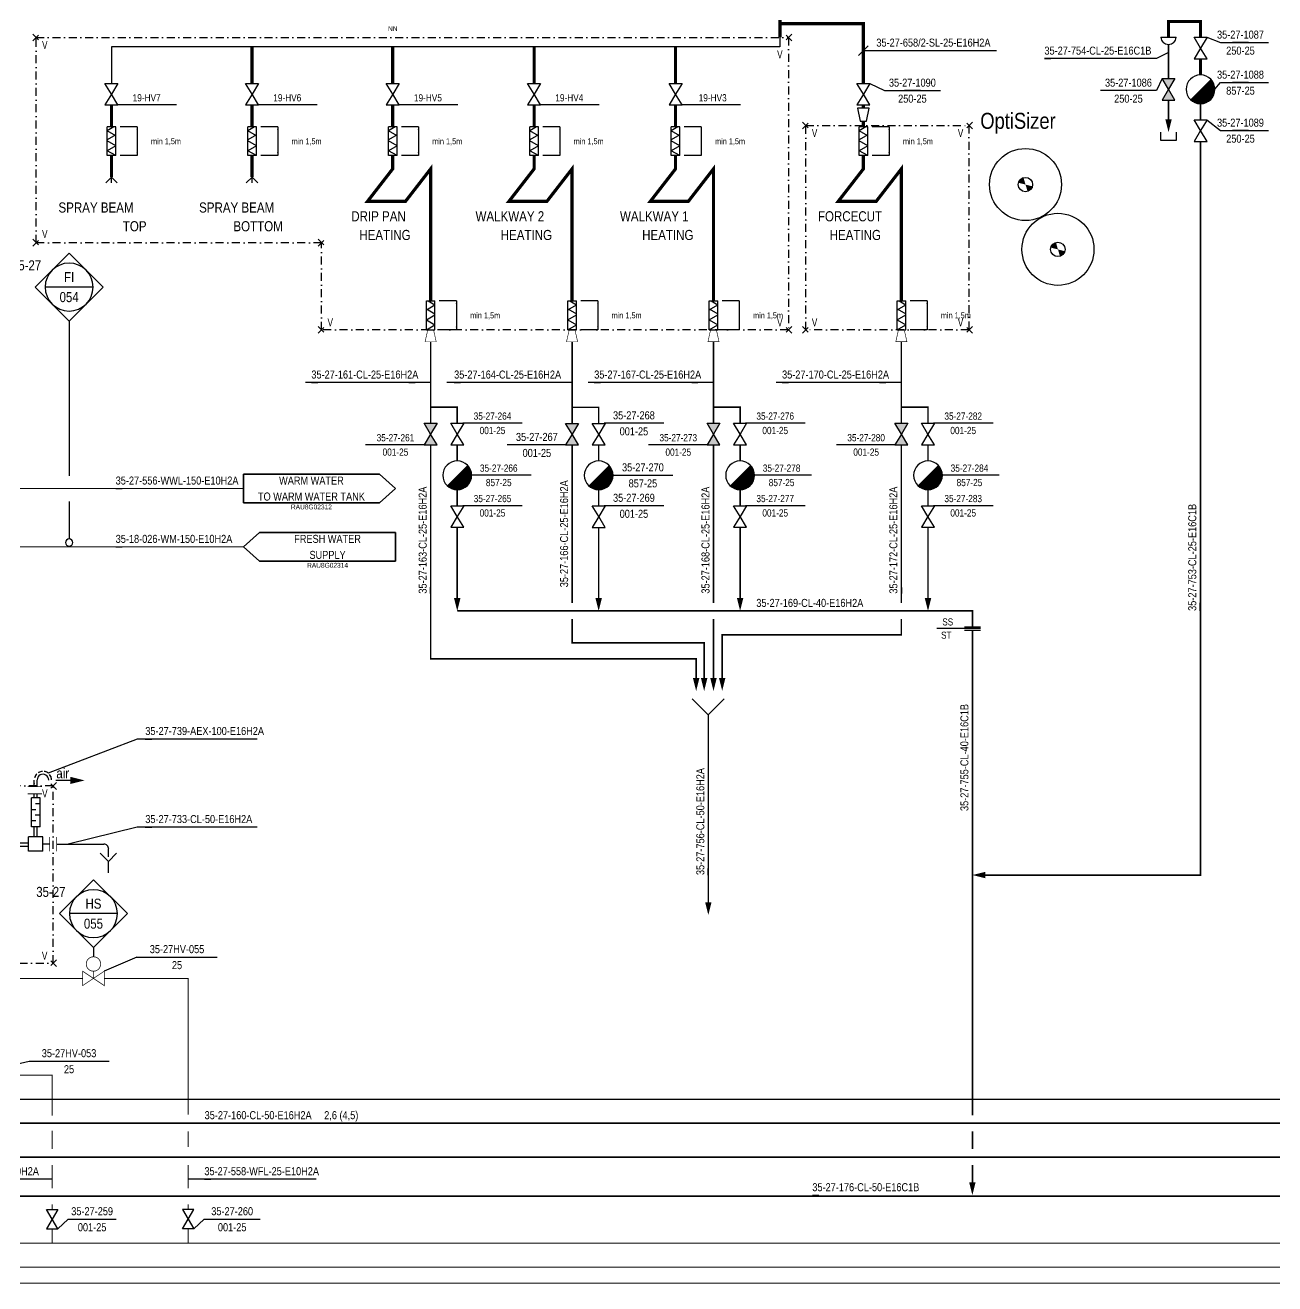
# Model space of a CAD drawing. Header units: millimetres. Extents: x -415 to 12957, y -5 to 599.
# Drawn here: x 4699.1 to 5089.5, y -0.2 to 392.9 of the extents above; entities that cross this region are included whole.
import ezdxf
from ezdxf.enums import TextEntityAlignment as Align

# ---------------------------------------------------------------- set-up
doc = ezdxf.new("R2010")
doc.units = ezdxf.units.MM
doc.header["$LTSCALE"] = 10
doc.header["$MEASUREMENT"] = 0
doc.linetypes.add('DASHDOT2', pattern=[0.5, 0.25, -0.125, 0, -0.125])
doc.linetypes.add('DASHED', pattern=[0.75, 0.5, -0.25])
doc.layers.get('0').update_dxf_attribs({"linetype": 'CONTINUOUS'})
for name, color, linetype in [('ILMAPUTKET', 7, 'CONTINUOUS'), ('METALLILETKUT', 7, 'CONTINUOUS'), ('P-A-SHEET', 3, 'CONTINUOUS'), ('P-COND', 4, 'CONTINUOUS'), ('P-CVPOS', 7, 'CONTINUOUS'), ('P-DELIVERY_LIMIT', 1, 'DASHDOT2'), ('P-FITTINGS', 7, 'CONTINUOUS'), ('P-INSTRPOS_TEXTS', 7, 'CONTINUOUS'), ('P-INSTRU', 7, 'CONTINUOUS'), ('P-LINEPOS', 7, 'CONTINUOUS'), ('P-OTHER', 7, 'CONTINUOUS'), ('P-STEAM1', 6, 'CONTINUOUS'), ('P-SYMB', 7, 'CONTINUOUS'), ('P-VALVEPOS', 7, 'CONTINUOUS'), ('P-VENTS', 7, 'CONTINUOUS'), ('P-WATER', 3, 'CONTINUOUS'), ('PUTKIKARTIOT', 7, 'CONTINUOUS'), ('SAATOVENTTIILIT', 7, 'CONTINUOUS'), ('VEDENEROTTIMET', 7, 'CONTINUOUS'), ('yyyyy', 7, 'CONTINUOUS')]:
    doc.layers.add(name, color=color, linetype=linetype)
doc.styles.add('ARIAL', font='ARIALN.TTF')
doc.styles.add('ARIALN', font='ARIALN.TTF')
doc.styles.add('LEGIBLE', font='ARIALN.TTF')
doc.styles.add('MODESTD', font='ARIALN.TTF')
doc.styles.add('SFS', font='ARIALN.TTF')
doc.styles.get("Standard").update_dxf_attribs({"font": 'ARIALN.TTF'})

# ---------------------------------------------------------------- blocks, each defined once
blk = doc.blocks.new('ARROW')
blk.add_solid([(-2.5, -1.25), (-2.5, 1.25), (2.5, 0)])
at = {"linetype": 'Continuous', "flags": 1}
blk.add_attdef('SYM_WIDTH', (0, 0), '', height=3, dxfattribs=at)
blk = doc.blocks.new('LPoist')
at = {"const_width": 3.75}
blk.add_lwpolyline([(1.33, 2.42, -1), (-1.33, 5.08, -5.843182)], format="xyb", dxfattribs=at)
blk.add_circle((0, 3.75), 3.75)
blk = doc.blocks.new('PI314')
for p, q in [((0, 2.5), (0, -2.5)), ((1, 2.5), (1, -2.5))]:
    blk.add_line(p, q)
blk = doc.blocks.new('i001_11')
at = {"layer": 'yyyyy', "const_width": 0.25}
blk.add_lwpolyline([(0, 7.5, 1), (0, 2.5, 1)], format="xyb", close=True, dxfattribs=at)
for points in [[(-3.75, -2.5), (-3.75, 2.5), (3.75, -2.5), (3.75, 2.5), (-3.75, -2.5)], [(0, 2.5), (0, 0)]]:
    blk.add_lwpolyline(points, dxfattribs=at)
at = {"layer": 'yyyyy', "linetype": 'Continuous', "style": 'SFS', "flags": 9}
for tag, p in [('SYM_WIDTH', (0, 0)), ('FC', (0, 3.5))]:
    blk.add_attdef(tag, p, '', height=0.2, dxfattribs=at)
blk = doc.blocks.new('T200FFL')
at = {"const_width": 0.25}
for points in [[(-1.25, 2.5), (-1.25, -2.5)], [(1.25, -2.5), (1.25, 2.5)]]:
    blk.add_lwpolyline(points, dxfattribs=at)
at = {"linetype": 'Continuous', "style": 'SFS', "flags": 9}
for tag, p in [('SYM_WIDTH', (0, 0)), ('FC', (0, 3.5))]:
    blk.add_attdef(tag, p, '', height=0.2, dxfattribs=at)
blk = doc.blocks.new('PPI_0103B')
at = {"color": 0, "linetype": 'ByBlock'}
blk.add_circle((0, 0), 1.25, dxfattribs=at)
blk = doc.blocks.new('PPI_1100A')
at = {"color": 0, "linetype": 'ByBlock'}
blk.add_line((0, 0), (2, 0), dxfattribs=at)
blk = doc.blocks.new('PPI_0900A')
at = {"color": 0, "linetype": 'ByBlock'}
blk.add_line((-2.5, 0), (2.5, 0), dxfattribs=at)
blk = doc.blocks.new('PPI_1207A')
at = {"color": 0, "linetype": 'ByBlock'}
for p, q in [((-8.5, 0), (0, 8.5)), ((0, 8.5), (8.5, 0)), ((0, -8.5), (-8.5, 0)), ((-6, 0), (6, 0)), ((8.5, 0), (0, -8.5))]:
    blk.add_line(p, q, dxfattribs=at)
blk.add_circle((0, 0), 6, dxfattribs=at)
blk = doc.blocks.new('PPI_1000A')
at = {"color": 0, "linetype": 'ByBlock'}
blk.add_line((-1, 0), (1, 0), dxfattribs=at)
blk = doc.blocks.new('A$805AC')
at = {"layer": 'P-OTHER'}
blk.add_lwpolyline([(0, 0), (18.63, 0)], dxfattribs=at)
blk = doc.blocks.new('T100CON')
at = {"const_width": 0.25}
blk.add_lwpolyline([(-2.5, 2.4), (2.5, 1.28), (2.5, -1.12), (-2.5, -2.24)], close=True, dxfattribs=at)
at = {"style": 'LEGIBLE', "flags": 9}
for tag, p in [('FC', (0, 3.5)), ('SYM_WIDTH', (0, 0))]:
    blk.add_attdef(tag, p, '', height=1.8, dxfattribs=at)
blk = doc.blocks.new('*U61')
at = {"color": 0}
for points in [[(5, 4.5), (0, 0)], [(47.5, 4.5), (5, 4.5)], [(47.5, -4.5), (47.5, 4.5)], [(0, 0), (5, -4.5)], [(5, -4.5), (47.5, -4.5)]]:
    blk.add_lwpolyline(points, close=True, dxfattribs=at)
at = {"color": 7, "style": 'ARIALN'}
for tag, p in [('TEKSTI1', (26.25, 2.5)), ('TEKSTI2', (26.25, -2.5))]:
    blk.add_attdef(tag, text='', height=2.5, dxfattribs=at).set_placement(p, align=Align.MIDDLE_CENTER)
at = {"color": 1, "style": 'ARIALN'}
blk.add_attdef('KAAVIO', text='', height=1.5, dxfattribs=at).set_placement((26.25, -5), align=Align.TOP_CENTER)
blk = doc.blocks.new('P7A1100')
at = {"color": 0, "linetype": 'ByBlock'}
for points in [[(-3, -1.8), (-3, 1.8), (0, 0)], [(3, -1.8), (3, 1.8), (0, 0)]]:
    blk.add_lwpolyline(points, close=True, dxfattribs=at)
blk = doc.blocks.new('PRO66DD')
h = blk.add_hatch(color=0)
h.paths.add_polyline_path([(-3, 1.8), (-3, -1.8), (0, 0)])
h.paths.add_polyline_path([(3, -1.8), (3, 1.8), (0, 0)])
at = {"layer": 'P-VENTS', "color": 0, "linetype": 'Continuous'}
for points in [[(-3, -1.8), (-3, 1.8), (0, 0)], [(3, -1.8), (3, 1.8), (0, 0)]]:
    blk.add_lwpolyline(points, close=True, dxfattribs=at)
blk = doc.blocks.new('P7A1305')
at = {"color": 0, "linetype": 'ByBlock'}
blk.add_solid([(-4, -1), (-4, 1), (0, 0)], dxfattribs=at)
blk = doc.blocks.new('P7A1304')
at = {"color": 0, "linetype": 'ByBlock'}
blk.add_line((1.5, 1.5), (-1.5, -1.5), dxfattribs=at)
blk = doc.blocks.new('PPI_2100A')
at = {"color": 0, "linetype": 'ByBlock'}
blk.add_line((0, 0), (2, 0), dxfattribs=at)
blk = doc.blocks.new('P7A1245')
at = {"color": 0, "linetype": 'Continuous'}
for points in [[(-2, 1.8), (-2, -1.8)], [(2, 1), (-2, 1.8)], [(2, -1), (2, 1)], [(-2, -1.8), (2, -1)]]:
    blk.add_lwpolyline(points, dxfattribs=at)
blk = doc.blocks.new('P7A13C0')
at = {"color": 0, "linetype": 'ByBlock'}
for p, q in [((-5, 10), (0, 5)), ((0, 5), (5, 10)), ((0, 5), (0, 0))]:
    blk.add_line(p, q, dxfattribs=at)

msp = doc.modelspace()

# ---------------------------------------------------------------- linework, layer by layer
at = {"layer": 'ILMAPUTKET'}
for points in [[(4701.92, 155.12), (4701.92, 157.15)], [(4702.82, 155.12), (4702.82, 157.15)], [(4713.17, 157.06), (4708.67, 157.06)], [(4703.72, 151.6), (4701.02, 151.6)], [(4701.02, 142.6), (4701.02, 151.6)], [(4701.92, 151.6), (4701.92, 152.87)], [(4703.72, 149.71), (4702.27, 149.71)], [(4702.82, 151.6), (4702.82, 152.87)], [(4703.72, 142.6), (4703.72, 151.6)], [(4702.37, 147.91), (4701.02, 147.91)], [(4703.72, 146.2), (4702.16, 146.2)], [(4702.41, 144.4), (4701.02, 144.4)], [(4703.72, 142.6), (4701.02, 142.6)], [(4701.92, 140.97), (4701.92, 142.59)], [(4702.82, 139.41), (4702.82, 142.59)], [(4700.12, 134.91), (4700.12, 139.41)], [(4704.62, 139.41), (4700.12, 139.41)], [(4701.92, 139.34), (4701.92, 140.97)], [(4704.62, 134.91), (4704.62, 139.41)], [(4700.12, 137.42), (4690.01, 137.42)], [(4704.62, 134.91), (4700.12, 134.91)], [(4706.7, 137.16), (4704.62, 137.16)], [(4708.95, 137.16), (4723.65, 137.16)], [(4725.09, 131.76), (4722.55, 134.31)], [(4727.64, 134.31), (4725.09, 131.76)], [(4725.15, 133.19), (4725.15, 135.68)], [(4725.09, 128.16), (4725.09, 131.76)]]:
    msp.add_lwpolyline(points, dxfattribs=at)
at = {"layer": 'ILMAPUTKET', "linetype": 'DASHED'}
msp.add_lwpolyline([(4690.01, 136.52), (4700.12, 136.52)], dxfattribs=at)
at = {"layer": 'ILMAPUTKET'}
for centre, radius, start, end in [((4704.6, 157.19), 2.68, 156.5324, 166.0085), ((4704.62, 157.19), 2.7, 134.5227, 163.2313), ((4704.62, 157.19), 1.8, 358.2343, 180.0055), ((4704.61, 157.2), 2.69, 115.0234, 123.4744), ((4704.62, 157.19), 2.7, 93.1359, 119.9175), ((4704.61, 157.18), 2.7, 72.1013, 81.6477), ((4704.62, 157.19), 2.7, 50.397, 75.0711), ((4704.62, 157.19), 2.7, 24.8938, 39.5141), ((4704.62, 157.19), 2.7, 0.5637, 27.2473), ((4704.65, 156.09), 2.73, 177.482, 179.9999), ((4723.67, 135.68), 1.49, 358.8069, 90.6737)]:
    msp.add_arc(centre, radius, start, end, dxfattribs=at)
at = {"layer": 'METALLILETKUT', "linetype": 'Continuous'}
for points in [[(4724.68, 352.19), (4724.68, 361.19)], [(4726.76, 361.19), (4724.68, 359.99)], [(4727.38, 361.19), (4724.68, 361.19)], [(4727.38, 358.43), (4724.68, 359.99)], [(4727.38, 358.68), (4724.68, 357.13)], [(4727.38, 352.19), (4727.38, 361.19)], [(4768.61, 352.19), (4768.61, 361.19)], [(4770.7, 361.19), (4768.61, 359.99)], [(4771.31, 361.19), (4768.61, 361.19)], [(4771.31, 358.43), (4768.61, 359.99)], [(4771.31, 358.68), (4768.61, 357.13)], [(4771.31, 352.19), (4771.31, 361.19)], [(4812.54, 352.19), (4812.54, 361.19)], [(4814.63, 361.19), (4812.54, 359.99)], [(4815.24, 361.19), (4812.54, 361.19)], [(4815.24, 358.43), (4812.54, 359.99)], [(4815.24, 358.68), (4812.54, 357.13)], [(4815.24, 352.19), (4815.24, 361.19)], [(4856.72, 352.19), (4856.72, 361.19)], [(4858.81, 361.19), (4856.72, 359.99)], [(4859.42, 361.19), (4856.72, 361.19)], [(4859.42, 358.43), (4856.72, 359.99)], [(4859.42, 358.68), (4856.72, 357.13)], [(4859.42, 352.19), (4859.42, 361.19)], [(4903.6, 361.19), (4900.9, 361.19)], [(4902.99, 361.19), (4900.9, 359.99)], [(4900.9, 352.19), (4900.9, 361.19)], [(4903.6, 358.43), (4900.9, 359.99)], [(4903.6, 358.68), (4900.9, 357.13)], [(4903.6, 352.19), (4903.6, 361.19)], [(4959.59, 352.19), (4959.59, 361.19)], [(4961.68, 361.19), (4959.59, 359.99)], [(4962.29, 361.19), (4959.59, 361.19)], [(4962.29, 358.43), (4959.59, 359.99)], [(4962.29, 358.68), (4959.59, 357.13)], [(4962.29, 352.19), (4962.29, 361.19)], [(4727.38, 355.31), (4724.68, 356.87)], [(4727.38, 355.31), (4724.68, 353.75)], [(4771.31, 355.31), (4768.61, 356.87)], [(4771.31, 355.31), (4768.61, 353.75)], [(4815.24, 355.31), (4812.54, 356.87)], [(4815.24, 355.31), (4812.54, 353.75)], [(4859.42, 355.31), (4856.72, 356.87)], [(4859.42, 355.31), (4856.72, 353.75)], [(4903.6, 355.31), (4900.9, 356.87)], [(4903.6, 355.31), (4900.9, 353.75)], [(4962.29, 355.31), (4959.59, 356.87)], [(4962.29, 355.31), (4959.59, 353.75)], [(4727.38, 352.19), (4724.68, 353.75)], [(4727.38, 352.19), (4724.68, 352.19)], [(4771.31, 352.19), (4768.61, 353.75)], [(4771.31, 352.19), (4768.61, 352.19)], [(4815.24, 352.19), (4812.54, 353.75)], [(4815.24, 352.19), (4812.54, 352.19)], [(4859.42, 352.19), (4856.72, 353.75)], [(4859.42, 352.19), (4856.72, 352.19)], [(4903.6, 352.19), (4900.9, 353.75)], [(4903.6, 352.19), (4900.9, 352.19)], [(4962.29, 352.19), (4959.59, 353.75)], [(4962.29, 352.19), (4959.59, 352.19)], [(4824.4, 297.81), (4824.4, 306.81)], [(4824.4, 306.81), (4827.1, 306.81)], [(4824.4, 306.81), (4827.1, 306.81)], [(4825.01, 306.81), (4827.1, 305.6)], [(4827.1, 297.81), (4827.1, 306.81)], [(4868.58, 297.81), (4868.58, 306.81)], [(4868.58, 306.81), (4871.28, 306.81)], [(4868.58, 306.81), (4871.28, 306.81)], [(4869.19, 306.81), (4871.28, 305.6)], [(4871.28, 297.81), (4871.28, 306.81)], [(4912.76, 306.81), (4915.46, 306.81)], [(4912.76, 306.81), (4915.46, 306.81)], [(4912.76, 297.81), (4912.76, 306.81)], [(4913.37, 306.81), (4915.46, 305.6)], [(4915.46, 297.81), (4915.46, 306.81)], [(4971.45, 297.81), (4971.45, 306.81)], [(4971.45, 306.81), (4974.15, 306.81)], [(4971.45, 306.81), (4974.15, 306.81)], [(4972.07, 306.81), (4974.15, 305.6)], [(4974.15, 297.81), (4974.15, 306.81)], [(4824.4, 304.05), (4827.1, 305.6)], [(4824.4, 304.3), (4827.1, 302.74)], [(4868.58, 304.05), (4871.28, 305.6)], [(4868.58, 304.3), (4871.28, 302.74)], [(4912.76, 304.05), (4915.46, 305.6)], [(4912.76, 304.3), (4915.46, 302.74)], [(4971.45, 304.05), (4974.15, 305.6)], [(4971.45, 304.3), (4974.15, 302.74)], [(4824.4, 300.93), (4827.1, 302.49)], [(4824.4, 300.93), (4827.1, 299.37)], [(4824.4, 297.81), (4827.1, 299.37)], [(4868.58, 300.93), (4871.28, 302.49)], [(4868.58, 300.93), (4871.28, 299.37)], [(4868.58, 297.81), (4871.28, 299.37)], [(4912.76, 300.93), (4915.46, 302.49)], [(4912.76, 300.93), (4915.46, 299.37)], [(4912.76, 297.81), (4915.46, 299.37)], [(4971.45, 300.93), (4974.15, 302.49)], [(4971.45, 300.93), (4974.15, 299.37)], [(4971.45, 297.81), (4974.15, 299.37)], [(4824.4, 297.81), (4827.1, 297.81)], [(4868.58, 297.81), (4871.28, 297.81)], [(4912.76, 297.81), (4915.46, 297.81)], [(4971.45, 297.81), (4974.15, 297.81)]]:
    msp.add_lwpolyline(points, dxfattribs=at)
at = {"layer": 'P-A-SHEET', "color": 7, "const_width": 0.35}
for points in [[(-410, 0), (12952.06, 0), (12952.06, 594), (-410, 594)], [(-405, 5), (12947.06, 5), (12947.06, 589), (-405, 589)]]:
    msp.add_lwpolyline(points, close=True, dxfattribs=at)
at = {"layer": 'P-COND', "linetype": 'Continuous', "const_width": 0.5}
for points in [[(5056.26, 386.92), (5056.26, 376.29)], [(5056.26, 369.54), (5056.26, 363.42)], [(5066.26, 368.42), (5066.26, 363.42)], [(5066.26, 356.67), (5066.26, 127.5), (4998.49, 127.5)], [(6127.26, 294.62), (6127.26, 307.5), (5149.96, 307.5), (5149.96, 39.42), (2539.99, 39.42), (2539.99, 175)], [(4825.75, 294.06), (4825.75, 268.6)], [(4869.93, 294.05), (4869.93, 268.59)], [(4914.11, 294.06), (4914.11, 268.6)], [(4972.8, 294.06), (4972.8, 268.6)], [(4825.75, 261.85), (4825.75, 195), (4908.69, 195), (4908.69, 188.5)], [(4834.06, 261.85), (4834.06, 256.85)], [(4869.93, 261.84), (4869.93, 212.5)], [(4878.24, 261.84), (4878.24, 256.84)], [(4914.11, 261.85), (4914.11, 212.5)], [(4922.42, 261.85), (4922.42, 256.85)], [(4972.8, 261.85), (4972.8, 212.5)], [(4981.12, 261.85), (4981.12, 256.85)], [(4834.06, 247.85), (4834.06, 242.85)], [(4878.24, 247.84), (4878.24, 242.84)], [(4922.42, 247.85), (4922.42, 242.85)], [(4981.12, 247.85), (4981.12, 242.85)], [(4869.93, 207.5), (4869.93, 200), (4911.19, 200), (4911.19, 188.5)], [(4914.11, 207.5), (4914.11, 188.5)], [(4972.8, 207.5), (4972.8, 202.5), (4916.83, 202.5), (4916.83, 188.5)], [(4912.49, 172.5), (4912.49, 118.5)]]:
    msp.add_lwpolyline(points, dxfattribs=at)
at = {"layer": 'P-COND', "const_width": 0.5}
for points in [[(4649.99, 72.02), (4649.99, 50), (5134.7, 50), (5134.7, 320), (6139.99, 320), (6139.99, 213.09)], [(-130.72, 27.08), (2740, 27.14), (2755, 27.14), (5492.84, 27.23), (5492.84, 295), (6065.89, 295), (6065.89, 213.23)], [(4834.06, 236.1), (4834.06, 214)], [(4878.24, 236.09), (4878.24, 214)], [(4922.42, 236.1), (4922.42, 214.01)], [(4981.12, 236.1), (4981.12, 214.01)], [(4834.06, 210), (4994.99, 210), (4994.99, 205)], [(4994.99, 204), (4994.99, 52.5)], [(4994.99, 47.5), (4994.99, 41.92)], [(4994.99, 36.92), (4994.99, 31.5)]]:
    msp.add_lwpolyline(points, dxfattribs=at)
at = {"layer": 'P-COND', "linetype": 'Continuous'}
for points in [[(4825.75, 273.6, 0.5, 0.5, 0), (4834.06, 273.6, 0.5, 0.5, 0), (4834.06, 268.6, 0, 0, 0)], [(4869.93, 273.59, 0.5, 0.5, 0), (4878.24, 273.59, 0.5, 0.5, 0), (4878.24, 268.59, 0, 0, 0)], [(4914.11, 273.6, 0.5, 0.5, 0), (4922.42, 273.6, 0.5, 0.5, 0), (4922.42, 268.6, 0, 0, 0)], [(4972.8, 273.6, 0.5, 0.5, 0), (4981.12, 273.6, 0.5, 0.5, 0), (4981.12, 268.6, 0, 0, 0)]]:
    msp.add_lwpolyline(points, format="xyseb", dxfattribs=at)
at = {"layer": 'P-CVPOS'}
for points in [[(4734.01, 101.87), (4723.78, 97.47)], [(4734.01, 101.87), (4759.01, 101.87)], [(4691.19, 67.25), (4700.28, 69.36)], [(4700.28, 69.36), (4725.28, 69.36)]]:
    msp.add_lwpolyline(points, dxfattribs=at)
at = {"layer": 'P-DELIVERY_LIMIT'}
for points in [[(4701.42, 388.05), (4703.55, 390.17)], [(4701.43, 390.17), (4703.55, 388.05)], [(4938.55, 388.05), (4936.42, 390.17)], [(4938.55, 390.17), (4936.43, 388.05)], [(4941.9, 360.55), (4944.03, 362.67)], [(4941.91, 362.67), (4944.03, 360.55)], [(4994.99, 362.67), (4992.87, 360.55)], [(4995, 360.55), (4992.87, 362.67)], [(4701.42, 326.06), (4703.55, 323.94)], [(4701.43, 323.94), (4703.55, 326.06)], [(4790.61, 323.94), (4792.73, 326.06)], [(4790.61, 326.06), (4792.73, 323.94)], [(4790.61, 296.75), (4792.73, 298.87)], [(4790.61, 298.87), (4792.73, 296.75)], [(4938.55, 298.87), (4936.42, 296.75)], [(4938.55, 296.75), (4936.43, 298.87)], [(4941.9, 298.87), (4944.03, 296.75)], [(4941.91, 296.75), (4944.03, 298.87)], [(4994.99, 296.75), (4992.87, 298.87)], [(4995, 298.87), (4992.87, 296.75)], [(4708.86, 154.26), (4706.74, 156.38)], [(4708.86, 156.38), (4706.74, 154.25)], [(4708.86, 101.05), (4706.74, 98.92)], [(4708.86, 98.92), (4706.74, 101.04)]]:
    msp.add_lwpolyline(points, dxfattribs=at)
for points in [[(4937.49, 297.81), (4791.67, 297.81), (4791.67, 325), (4702.49, 325), (4702.49, 389.11), (4937.49, 389.11)], [(4942.97, 361.61), (4993.93, 361.61), (4993.93, 297.81), (4942.97, 297.81)], [(4521.54, 187.42), (4422.68, 187.42), (4422.68, 220.75), (4384.82, 220.75), (4384.82, 177.65), (4361.55, 177.65), (4361.55, 159.33), (4288.97, 159.33), (4288.97, 71.67), (4666.69, 71.68), (4666.69, 99.98), (4707.8, 99.98), (4707.8, 155.32), (4681.8, 155.32), (4681.8, 218.48), (4521.54, 218.69)]]:
    msp.add_lwpolyline(points, close=True, dxfattribs=at)
at = {"layer": 'P-INSTRU'}
for points in [[(4712.81, 300.53), (4712.81, 252.22)], [(1362.79, 103.98), (1514.84, 103.98), (1514.84, 57.5), (5356.15, 57.5), (5356.15, 287.5), (6120.51, 287.5)], [(4712.81, 244.22), (4712.81, 232.47)], [(4720.41, 104.84), (4720.41, 101.97)]]:
    msp.add_lwpolyline(points, dxfattribs=at)
at = {"layer": 'P-LINEPOS'}
for points in [[(4960.94, 385), (5002.49, 385)], [(5056.26, 384.39), (5052.49, 382.5), (5017.49, 382.5)], [(4825.75, 281.33), (4786.61, 281.33)], [(4869.93, 281.32), (4830.79, 281.32)], [(4914.11, 281.33), (4874.97, 281.33)], [(4972.8, 281.33), (4933.66, 281.33)], [(5066.18, 210), (5066.18, 212.5)], [(4771.6, 169.99), (4734.1, 169.99), (4706.27, 159.32)], [(4994.99, 147.5), (4994.99, 150)], [(4771.6, 142.49), (4734.1, 142.49), (4712.49, 137.16)]]:
    msp.add_lwpolyline(points, dxfattribs=at)
at = {"layer": 'P-OTHER', "color": 0, "linetype": 'ByBlock'}
for p, q in [((4726.03, 345.52), (4724.23, 343.72)), ((4726.03, 343.72), (4726.03, 345.52)), ((4727.83, 343.72), (4726.03, 345.52)), ((4769.96, 345.52), (4768.16, 343.72)), ((4769.96, 343.72), (4769.96, 345.52)), ((4771.76, 343.72), (4769.96, 345.52))]:
    msp.add_line(p, q, dxfattribs=at)
at = {"layer": 'P-OTHER'}
for points in [[(4734.07, 361.19), (4728.73, 361.19)], [(4778, 361.19), (4772.67, 361.19)], [(4821.93, 361.19), (4816.6, 361.19)], [(4866.11, 361.19), (4860.78, 361.19)], [(4910.29, 361.19), (4904.96, 361.19)], [(4968.98, 361.19), (4963.65, 361.19)], [(4734.08, 352.19), (4728.74, 352.19)], [(4778.01, 352.19), (4772.68, 352.19)], [(4821.94, 352.19), (4816.61, 352.19)], [(4866.12, 352.19), (4860.79, 352.19)], [(4910.3, 352.19), (4904.97, 352.19)], [(4968.99, 352.19), (4963.66, 352.19)], [(4833.79, 306.81), (4828.46, 306.81)], [(4877.97, 306.81), (4872.64, 306.81)], [(4922.15, 306.81), (4916.82, 306.81)], [(4980.85, 306.81), (4975.51, 306.81)], [(4833.8, 297.81), (4828.47, 297.81)], [(4877.98, 297.81), (4872.65, 297.81)], [(4922.16, 297.81), (4916.83, 297.81)], [(4980.86, 297.81), (4975.52, 297.81)], [(4818.96, 281.33), (4820.86, 281.33)], [(4907.32, 281.33), (4909.22, 281.33)], [(4966.01, 281.33), (4967.91, 281.33)], [(4914.11, 217.29), (4914.11, 215.39)], [(4972.8, 217.29), (4972.8, 215.39)], [(4997.49, 204.5), (4983.9, 204.5)], [(4707.49, 32.5), (4667.49, 32.5)], [(4789.99, 32.5), (4749.99, 32.5)]]:
    msp.add_lwpolyline(points, dxfattribs=at)
at = {"layer": 'P-OTHER', "linetype": 'Continuous'}
for points in [[(4734.07, 361.19), (4734.08, 352.19)], [(4778, 361.19), (4778.01, 352.19)], [(4821.93, 361.19), (4821.94, 352.19)], [(4866.11, 361.19), (4866.12, 352.19)], [(4910.29, 361.19), (4910.3, 352.19)], [(4968.98, 361.19), (4968.99, 352.19)], [(4833.79, 306.81), (4833.8, 297.81)], [(4877.97, 306.81), (4877.98, 297.81)], [(4922.15, 306.81), (4922.16, 297.81)], [(4980.85, 306.81), (4980.86, 297.81)]]:
    msp.add_lwpolyline(points, dxfattribs=at)
for centre, radius in [((5011.58, 343.18), 11.25), ((5011.57, 343.17), 2.25), ((5021.72, 322.93), 11.25), ((5021.69, 322.92), 2.25)]:
    msp.add_circle(centre, radius, dxfattribs=at)
for points in [[(5010.96, 345.33), (5009.39, 343.73), (5009.96, 344.73)], [(5010.96, 345.33), (5009.39, 343.73), (5011.59, 343.15)], [(5013.74, 342.6), (5012.23, 341.03), (5011.59, 343.15)], [(5013.74, 342.6), (5012.23, 341.03), (5013.18, 341.6)], [(5021.09, 325.08), (5019.52, 323.48), (5021.72, 322.9)], [(5021.09, 325.08), (5019.52, 323.48), (5020.08, 324.48)], [(5023.87, 322.35), (5022.35, 320.78), (5021.72, 322.9)], [(5023.87, 322.35), (5022.35, 320.78), (5023.3, 321.35)]]:
    msp.add_solid(points, dxfattribs=at)
at = {"layer": 'P-STEAM1', "linetype": 'Continuous', "const_width": 1}
for points in [[(5056.26, 389.17), (5056.26, 404.17), (5056.26, 415), (4984.99, 415)], [(4951.7, 403.16), (4934.87, 403.16), (4934.87, 389.11)], [(4934.87, 393.39), (4960.94, 393.39), (4960.94, 374.77)], [(4769.96, 386.23), (4769.96, 374.77)], [(4813.89, 386.23), (4813.89, 374.77)], [(4858.07, 386.23), (4858.07, 374.77)], [(4902.25, 386.23), (4902.25, 374.77)], [(4726.03, 368.02), (4726.03, 361.35)], [(4769.96, 368.02), (4769.96, 361.35)], [(4813.89, 368.02), (4813.89, 361.35)], [(4858.07, 368.02), (4858.07, 361.35)], [(4902.25, 368.02), (4902.25, 361.35)], [(4960.94, 368.02), (4960.94, 367)], [(4960.94, 363), (4960.94, 361.35)], [(4726.03, 352.19), (4726.03, 345.52)], [(4769.96, 352.19), (4769.96, 345.52)], [(4813.89, 352.19), (4813.89, 348.06), (4806.03, 337.92), (4817.89, 337.92), (4825.75, 348.06), (4825.75, 306.81)], [(4858.07, 352.19), (4858.07, 348.06), (4850.21, 337.92), (4862.07, 337.92), (4869.93, 348.06), (4869.93, 306.81)], [(4902.25, 352.19), (4902.25, 348.06), (4894.39, 337.92), (4906.25, 337.92), (4914.11, 348.06), (4914.11, 306.81)], [(4960.94, 352.19), (4960.94, 348.06), (4953.08, 337.92), (4964.94, 337.92), (4972.8, 348.06), (4972.8, 306.81)]]:
    msp.add_lwpolyline(points, dxfattribs=at)
at = {"layer": 'P-STEAM1'}
msp.add_lwpolyline([(5066.26, 389.17, 1, 1, 0), (5066.26, 394.17, 1, 1, 0), (5056.26, 394.17, 0, 0, 0)], format="xyseb", dxfattribs=at)
at = {"layer": 'P-STEAM1', "linetype": 'Continuous'}
msp.add_lwpolyline([(4934.87, 389.11), (4934.87, 386.23), (4726.03, 386.23), (4726.03, 374.77)], dxfattribs=at)
at = {"layer": 'P-STEAM1', "const_width": 1}
msp.add_lwpolyline([(5066.26, 377.42), (5066.26, 382.42)], dxfattribs=at)
at = {"layer": 'P-VALVEPOS'}
for points in [[(5068.28, 389.17), (5072.49, 387.5), (5087.49, 387.5)], [(4962.97, 374.77), (4967.49, 372.5), (4984.99, 372.5)], [(5054.23, 376.29), (5052.49, 372.5), (5034.99, 372.5)], [(5070.76, 372.92), (5072.49, 375), (5087.49, 375)], [(4746.34, 368.02), (4727.71, 368.02)], [(4790.28, 368.02), (4771.65, 368.02)], [(4834.21, 368.02), (4815.58, 368.02)], [(4878.39, 368.02), (4859.76, 368.02)], [(4922.57, 368.02), (4903.94, 368.02)], [(5068.28, 363.42), (5072.49, 360), (5087.49, 360)], [(5053.76, 359.54), (5053.76, 357.04), (5058.76, 357.04), (5058.76, 359.54)], [(4857.2, 252.35), (4838.56, 252.35)], [(4901.38, 252.34), (4882.74, 252.34)], [(4944.7, 252.35), (4926.07, 252.35)], [(5003.39, 252.35), (4984.76, 252.35)], [(4709.29, 17), (4712.49, 20), (4727.49, 20)], [(4751.79, 17), (4754.99, 20), (4772.49, 20)]]:
    msp.add_lwpolyline(points, dxfattribs=at)
at = {"layer": 'P-WATER', "const_width": 0.35}
for points in [[(4667.25, 248.22), (4767.25, 248.22)], [(4621.08, 230), (4767.25, 230)], [(4670.22, 95.22), (4717.03, 95.22)], [(4723.78, 95.22), (4749.99, 95.22), (4749.99, 52.62)], [(4691.19, 65), (4707.49, 65), (4707.49, 52.36)], [(4707.49, 47.64), (4707.49, 41.92)], [(4707.49, 36.92), (4707.49, 29.66)], [(4749.99, 36.92), (4749.99, 29.67)], [(4707.49, 24.66), (4707.49, 23)], [(4749.99, 24.67), (4749.99, 23)], [(4707.49, 17), (4707.49, 12.5)], [(4749.99, 17), (4749.99, 12.5)], [(-315, 12.5), (6789.82, 12.5)]]:
    msp.add_lwpolyline(points, dxfattribs=at)
at = {"layer": 'P-WATER'}
msp.add_lwpolyline([(4749.99, 47.47, 0.35, 0.35, 0), (4749.99, 42.51, 0, 0, 0)], format="xyseb", dxfattribs=at)
at = {"layer": 'VEDENEROTTIMET'}
msp.add_lwpolyline([(5053.88, 389.17), (5058.64, 389.17)], dxfattribs=at)
msp.add_ellipse((5056.26, 389.31), major_axis=(-1.69, 1.69), ratio=1, start_param=0.842924, end_param=3.869465, dxfattribs=at)

# ---------------------------------------------------------------- block references
at = {"layer": 'ILMAPUTKET', "yscale": 0.900000000000091, "zscale": 0.900000000000091}
for name, p, xscale, rotation in [('ARROW', (4715.42, 157.06), -0.900000000000091, 180), ('T200FFL', (4702.06, 153.99), 0.900000000000091, 270)]:
    msp.add_blockref(name, p, dxfattribs=dict(at, xscale=xscale, rotation=rotation))
at = {"layer": 'ILMAPUTKET', "xscale": 0.900000000000091, "yscale": 0.900000000000091, "zscale": 0.900000000000091}
msp.add_blockref('T200FFL', (4707.83, 137.16), dxfattribs=at)
at = {"layer": 'P-CVPOS', "color": 140, "xscale": -1, "rotation": 180}
for p in [(4746.51, 101.87), (4712.78, 69.36)]:
    msp.add_blockref('PPI_1000A', p, dxfattribs=at)
at = {"layer": 'P-FITTINGS', "rotation": 270}
msp.add_blockref('P7A1245', (4960.94, 365), dxfattribs=at)
at = {"layer": 'P-INSTRU', "color": 140, "xscale": -1.2478, "yscale": 1.2478, "zscale": 1.2478}
for p in [(4712.81, 311.14), (4720.41, 115.44)]:
    msp.add_blockref('PPI_1207A', p, dxfattribs=at)
at = {"layer": 'P-INSTRU', "color": 140, "xscale": -0.900000000000091, "yscale": 0.900000000000091, "zscale": 0.900000000000091, "rotation": 270}
msp.add_blockref('PPI_0103B', (4712.81, 231.35), dxfattribs=at)
at = {"layer": 'P-LINEPOS'}
msp.add_blockref('P7A1304', (4960.94, 385), dxfattribs=at)
at = {"layer": 'P-LINEPOS', "color": 140}
for name, p in [('PPI_2100A', (4964.99, 385)), ('PPI_1100A', (5017.49, 382.5)), ('PPI_1100A', (4788.48, 281.33)), ('PPI_1100A', (4833.08, 281.32)), ('PPI_1100A', (4876.84, 281.33)), ('PPI_1100A', (4935.53, 281.33)), ('PPI_1100A', (4727.35, 248.22)), ('PPI_1100A', (4727.35, 230)), ('PPI_1100A', (4927.49, 210)), ('PPI_1100A', (4736.6, 169.99)), ('PPI_1100A', (4736.6, 142.49)), ('PPI_1100A', (4755.14, 50)), ('PPI_1100A', (4755.06, 32.5)), ('PPI_1100A', (4944.99, 27.5))]:
    msp.add_blockref(name, p, dxfattribs=at)
for p, rotation in [((4825.75, 215.39), 90), ((4869.93, 217.38), 270), ((4914.11, 215.39), 90), ((4972.8, 215.39), 90), ((5066.18, 210), 90), ((4994.99, 147.5), 90), ((4912.49, 127.5), 90)]:
    msp.add_blockref('PPI_1100A', p, dxfattribs=dict(at, rotation=rotation))
at = {"layer": 'P-OTHER', "linetype": 'Continuous', "xscale": -0.2000000000001592, "yscale": 0.2000000000001592, "zscale": 0.2000000000001592}
for p, rotation in [((4734.07, 360.69), 270), ((4778, 360.69), 270), ((4821.93, 360.69), 270), ((4866.11, 360.69), 270), ((4910.29, 360.69), 270), ((4968.98, 360.69), 270), ((4734.08, 352.69), 89.9999999999996), ((4778.01, 352.69), 89.9999999999996), ((4821.94, 352.69), 89.9999999999996), ((4866.12, 352.69), 89.9999999999996), ((4910.3, 352.69), 89.9999999999996), ((4968.99, 352.69), 89.9999999999996), ((4833.79, 306.31), 270), ((4877.97, 306.31), 270), ((4922.15, 306.31), 270), ((4980.85, 306.31), 270), ((4833.8, 298.31), 89.9999999999996), ((4877.98, 298.31), 89.9999999999996), ((4922.16, 298.31), 89.9999999999996), ((4980.86, 298.31), 89.9999999999996)]:
    msp.add_blockref('ARROW', p, dxfattribs=dict(at, rotation=rotation))
at = {"layer": 'P-OTHER'}
ref = msp.add_blockref('*U61', (4814.75, 248.22), dxfattribs=dict(at, xscale=-1))
ref.add_attrib('TEKSTI1', 'WARM WATER', dxfattribs={"layer": '0', "color": 7, "height": 2.5, "style": 'ARIALN'}).set_placement((4788.5, 250.72), align=Align.MIDDLE_CENTER)
ref.add_attrib('TEKSTI2', 'TO WARM WATER TANK', dxfattribs={"layer": '0', "color": 7, "height": 2.5, "style": 'ARIALN'}).set_placement((4788.5, 245.72), align=Align.MIDDLE_CENTER)
ref.add_attrib('KAAVIO', 'RAU8G02312', dxfattribs={"layer": '0', "color": 1, "height": 1.5, "style": 'ARIALN'}).set_placement((4788.5, 243.22), align=Align.TOP_CENTER)
at = {"layer": 'P-OTHER', "xscale": -1}
msp.add_blockref('A$805AC', (4854.38, 242.85), dxfattribs=at)
at = {"layer": 'P-OTHER'}
msp.add_blockref('*U61', (4767.29, 230), dxfattribs=at).add_auto_attribs({'TEKSTI1': 'FRESH WATER', 'TEKSTI2': 'SUPPLY', 'KAAVIO': 'RAU8G02314'})
at = {"layer": 'P-OTHER', "rotation": 90.00000000000001}
msp.add_blockref('PI314', (4994.99, 204), dxfattribs=at)
at = {"layer": 'P-SYMB'}
for p, xscale, yscale, zscale in [((5066.26, 368.42), -1.199999999999818, 1.199999999999818, 1.199999999999818), ((4834.06, 247.85), -1.200000000000728, 1.200000000000728, 1.200000000000728), ((4878.24, 247.84), -1.200000000000728, 1.200000000000728, 1.200000000000728), ((4922.42, 247.85), -1.200000000000728, 1.200000000000728, 1.200000000000728), ((4981.12, 247.85), -1.200000000000728, 1.200000000000728, 1.200000000000728)]:
    msp.add_blockref('LPoist', p, dxfattribs=dict(at, xscale=xscale, yscale=yscale, zscale=zscale))
for p, rotation in [((5056.26, 359.54), 270), ((4834.06, 210), 270), ((4878.24, 210), 270), ((4922.42, 210.01), 270), ((4981.12, 210.01), 270), ((4908.69, 185), 270), ((4911.19, 185), 270), ((4914.11, 185), 270), ((4916.83, 185), 270), ((4994.99, 127.5), 180), ((4912.49, 115), 270), ((4994.99, 27.5), 270)]:
    msp.add_blockref('P7A1305', p, dxfattribs=dict(at, rotation=rotation))
msp.add_blockref('P7A13C0', (4912.49, 172.5), dxfattribs=at)
at = {"layer": 'P-VALVEPOS', "color": 140, "rotation": 180}
for p in [(5078.74, 387.5), (5078.74, 375), (4976.24, 372.5), (5043.74, 372.5), (5078.74, 360)]:
    msp.add_blockref('PPI_0900A', p, dxfattribs=at)
at = {"layer": 'P-VALVEPOS', "xscale": -1}
for p in [(4854.38, 268.6), (4898.56, 268.59), (4942.71, 268.6), (5001.44, 268.6), (4824.06, 261.85), (4868.24, 261.84), (4912.42, 261.85), (4971.12, 261.85), (4898.56, 242.84), (4942.71, 242.85), (5001.44, 242.85)]:
    msp.add_blockref('A$805AC', p, dxfattribs=at)
at = {"layer": 'P-VALVEPOS', "color": 140, "xscale": -0.9, "yscale": 0.9, "zscale": 0.9}
for p in [(4845.07, 268.6), (4933.39, 268.6), (4992.12, 268.6), (4814.75, 261.85), (4903.11, 261.85), (4961.8, 261.85), (4847.02, 252.35), (4935.38, 252.35), (4994.08, 252.35), (4845.07, 242.85), (4933.39, 242.85), (4992.12, 242.85)]:
    msp.add_blockref('PPI_0900A', p, dxfattribs=at)
at = {"layer": 'P-VALVEPOS', "color": 140, "xscale": -1}
for p in [(4889.25, 268.59), (4858.93, 261.84), (4892.06, 252.34), (4889.25, 242.84)]:
    msp.add_blockref('PPI_0900A', p, dxfattribs=at)
at = {"layer": 'P-VALVEPOS', "color": 140, "xscale": -1, "rotation": 180}
for p in [(4719.99, 20), (4763.74, 20)]:
    msp.add_blockref('PPI_0900A', p, dxfattribs=at)
at = {"layer": 'P-VENTS', "rotation": 270}
for name, p, xscale, yscale, zscale in [('P7A1100', (5066.26, 385.79), 1.125, 1.125, 1.125), ('P7A1100', (4726.03, 371.39), 1.125, 1.125, 1.125), ('P7A1100', (4769.96, 371.39), 1.125, 1.125, 1.125), ('P7A1100', (4813.89, 371.39), 1.125, 1.125, 1.125), ('P7A1100', (4858.07, 371.39), 1.125, 1.125, 1.125), ('P7A1100', (4902.25, 371.39), 1.125, 1.125, 1.125), ('P7A1100', (4960.94, 371.39), 1.125, 1.125, 1.125), ('PRO66DD', (5056.26, 372.92), 1.125000000000022, 1.125000000000022, 1.125000000000022), ('P7A1100', (5066.26, 360.04), 1.125, 1.125, 1.125), ('PRO66DD', (4825.75, 265.23), 1.125000000000022, 1.125000000000022, 1.125000000000022), ('P7A1100', (4834.06, 265.23), 1.125, 1.125, 1.125), ('PRO66DD', (4869.93, 265.21), 1.125000000000022, 1.125000000000022, 1.125000000000022), ('P7A1100', (4878.24, 265.21), 1.125, 1.125, 1.125), ('PRO66DD', (4914.11, 265.23), 1.125000000000022, 1.125000000000022, 1.125000000000022), ('P7A1100', (4922.42, 265.23), 1.125, 1.125, 1.125), ('PRO66DD', (4972.8, 265.23), 1.125000000000022, 1.125000000000022, 1.125000000000022), ('P7A1100', (4981.12, 265.23), 1.125, 1.125, 1.125), ('P7A1100', (4834.06, 239.48), 1.125, 1.125, 1.125), ('P7A1100', (4878.24, 239.46), 1.125, 1.125, 1.125), ('P7A1100', (4922.42, 239.48), 1.125, 1.125, 1.125), ('P7A1100', (4981.12, 239.48), 1.125, 1.125, 1.125)]:
    msp.add_blockref(name, p, dxfattribs=dict(at, xscale=xscale, yscale=yscale, zscale=zscale))
at = {"layer": 'P-VENTS', "xscale": -1}
for p, rotation in [((4707.49, 20), 270), ((4749.99, 20), 89.9999999999996)]:
    msp.add_blockref('P7A1100', p, dxfattribs=dict(at, rotation=rotation))
at = {"layer": 'PUTKIKARTIOT', "xscale": 0.75, "yscale": 0.75, "zscale": 0.75, "rotation": 90.00000000000001}
for p in [(4825.81, 295.92), (4869.99, 295.92), (4914.17, 295.93), (4972.86, 295.93)]:
    msp.add_blockref('T100CON', p, dxfattribs=at)
at = {"layer": 'SAATOVENTTIILIT', "xscale": 0.8999999999996362, "yscale": 0.8999999999996362, "zscale": 0.8999999999996362}
msp.add_blockref('i001_11', (4720.41, 95.22), dxfattribs=at)

# ---------------------------------------------------------------- texts
at = {"layer": 'ILMAPUTKET', "style": 'MODESTD'}
msp.add_text('air', height=3.15, dxfattribs=at).set_placement((4708.81, 157.71))
at = {"layer": 'P-CVPOS', "color": 140, "style": 'ARIAL'}
for s, p in [('35-27HV-055', (4746.51, 104.37)), ('25', (4746.51, 99.37)), ('35-27HV-053', (4712.78, 71.86)), ('25', (4712.78, 66.86))]:
    msp.add_text(s, height=2.5, dxfattribs=at).set_placement(p, align=Align.MIDDLE)
at = {"layer": 'P-DELIVERY_LIMIT', "linetype": 'Continuous', "style": 'MODESTD'}
for s, p in [('SS', (4985.61, 205.46)), ('ST', (4985.22, 201.32))]:
    msp.add_text(s, height=2.205, dxfattribs=at).set_placement(p)
at = {"layer": 'P-DELIVERY_LIMIT', "char_height": 2.5, "width": 12}
for insert, attachment_point, rotation in [((4704.35, 388.03), 1, 359.947), ((4935.62, 385.09), 3, 0.053), ((4944.83, 360.53), 1, 359.947), ((4992.07, 360.53), 3, 0.053), ((4704.35, 328.99), 1, 359.947), ((4793.53, 298.88), 7, 0.053), ((4935.62, 298.88), 9, 359.947), ((4944.83, 298.88), 7, 0.053), ((4992.07, 298.88), 9, 359.947), ((4705.99, 154.25), 3, 0.053), ((4705.93, 101.06), 9, 359.947)]:
    msp.add_mtext('{\\W0.9;\\T0.95;V}', dxfattribs=dict(at, insert=insert, attachment_point=attachment_point, rotation=rotation))
at = {"layer": 'P-INSTRPOS_TEXTS', "style": 'ARIAL'}
for p in [(4704.08, 316.38), (4711.67, 120.68)]:
    msp.add_text('35-27', height=3.119, dxfattribs=at).set_placement(p, align=Align.RIGHT)
for s, p in [('FI', (4712.81, 314.26)), ('054', (4712.81, 308.02)), ('HS', (4720.41, 118.56)), ('055', (4720.41, 112.32))]:
    msp.add_text(s, height=3.119, dxfattribs=at).set_placement(p, align=Align.MIDDLE)
at = {"layer": 'P-LINEPOS', "color": 140, "style": 'ARIAL'}
for s, p in [('35-27-658/2-SL-25-E16H2A', (4964.99, 387.5)), ('35-27-754-CL-25-E16C1B', (5017.49, 385)), ('35-27-161-CL-25-E16H2A', (4788.48, 283.83)), ('35-27-164-CL-25-E16H2A', (4833.08, 283.82)), ('35-27-167-CL-25-E16H2A', (4876.84, 283.83)), ('35-27-170-CL-25-E16H2A', (4935.53, 283.83)), ('35-27-556-WWL-150-E10H2A', (4727.35, 250.72)), ('35-18-026-WM-150-E10H2A', (4727.35, 232.5)), ('35-27-169-CL-40-E16H2A', (4927.49, 212.5)), ('35-27-739-AEX-100-E16H2A', (4736.6, 172.49)), ('35-27-733-CL-50-E16H2A', (4736.6, 144.99)), ('35-27-160-CL-50-E16H2A', (4755.14, 52.5)), ('2,6 (4,5)', (4792.49, 52.5)), ('35-27-555-WFL-25-E10H2A', (4667.56, 35)), ('35-27-558-WFL-25-E10H2A', (4755.06, 35)), ('35-27-176-CL-50-E16C1B', (4944.99, 30))]:
    msp.add_text(s, height=2.5, dxfattribs=at).set_placement(p, align=Align.MIDDLE_LEFT)
for s, p in [('35-27-163-CL-25-E16H2A', (4823.25, 215.39)), ('35-27-166-CL-25-E16H2A', (4867.43, 217.38)), ('35-27-166-CL-25-E16H2A', (4867.43, 217.38)), ('35-27-166-CL-25-E16H2A', (4867.43, 217.38)), ('35-27-166-CL-25-E16H2A', (4867.43, 217.38)), ('35-27-166-CL-25-E16H2A', (4867.43, 217.38)), ('35-27-166-CL-25-E16H2A', (4867.43, 217.38)), ('35-27-166-CL-25-E16H2A', (4867.43, 217.38)), ('35-27-166-CL-25-E16H2A', (4867.43, 217.38)), ('35-27-166-CL-25-E16H2A', (4867.43, 217.38)), ('35-27-166-CL-25-E16H2A', (4867.43, 217.38)), ('35-27-168-CL-25-E16H2A', (4911.61, 215.39)), ('35-27-172-CL-25-E16H2A', (4970.3, 215.39)), ('35-27-753-CL-25-E16C1B', (5063.68, 210)), ('35-27-755-CL-40-E16C1B', (4992.49, 147.5)), ('35-27-756-CL-50-E16H2A', (4909.99, 127.5))]:
    msp.add_text(s, height=2.5, rotation=90, dxfattribs=at).set_placement(p, align=Align.MIDDLE_LEFT)
at = {"layer": 'P-OTHER', "linetype": 'Continuous', "style": 'MODESTD'}
for s, height, p in [('OptiSizer', 5, (4997.46, 360.57)), ('SPRAY BEAM', 3.15, (4709.48, 334.42)), ('SPRAY BEAM', 3.15, (4753.41, 334.42)), ('DRIP PAN', 3.15, (4800.94, 331.68)), ('WALKWAY 2', 3.15, (4839.77, 331.68)), ('WALKWAY 1', 3.15, (4884.89, 331.68)), ('FORCECUT', 3.15, (4946.73, 331.68)), ('TOP', 3.15, (4729.57, 328.58)), ('BOTTOM', 3.15, (4764.12, 328.58)), ('HEATING', 3.15, (4803.46, 325.84)), ('HEATING', 3.15, (4847.64, 325.84)), ('HEATING', 3.15, (4891.82, 325.84)), ('HEATING', 3.15, (4950.4, 325.84))]:
    msp.add_text(s, height=height, dxfattribs=at).set_placement(p)
at = {"layer": 'P-OTHER', "linetype": 'Continuous'}
for p in [(4738.38, 355.78), (4782.31, 355.78), (4826.24, 355.78), (4870.42, 355.78), (4914.6, 355.78), (4973.29, 355.78), (4838.1, 301.4), (4882.28, 301.4), (4926.46, 301.4), (4985.15, 301.4)]:
    msp.add_text('min 1,5m', height=1.82, dxfattribs=at).set_placement(p)
at = {"layer": 'P-OTHER', "color": 1, "style": 'ARIALN'}
msp.add_attdef('NN', text='', height=1.5, dxfattribs=at).set_placement((4813.93, 391.1), align=Align.CENTER)
at = {"layer": 'P-VALVEPOS', "color": 140}
for s, height, style, p in [('35-27-1087', 2.5, 'ARIAL', (5078.74, 390)), ('250-25', 2.5, 'ARIAL', (5078.74, 385)), ('35-27-1088', 2.5, 'ARIAL', (5078.74, 377.5)), ('35-27-1090', 2.5, 'ARIAL', (4976.24, 375)), ('35-27-1086', 2.5, 'ARIAL', (5043.74, 375)), ('857-25', 2.5, 'ARIAL', (5078.74, 372.5)), ('19-HV7', 2.25, 'ARIALN', (4737.03, 370.27)), ('19-HV6', 2.25, 'ARIALN', (4780.96, 370.27)), ('19-HV5', 2.25, 'ARIALN', (4824.89, 370.27)), ('19-HV4', 2.25, 'ARIALN', (4869.07, 370.27)), ('19-HV3', 2.25, 'ARIALN', (4913.86, 370.27)), ('250-25', 2.5, 'ARIAL', (4976.24, 370)), ('250-25', 2.5, 'ARIAL', (5043.74, 370)), ('35-27-1089', 2.5, 'ARIAL', (5078.74, 362.5)), ('250-25', 2.5, 'ARIAL', (5078.74, 357.5)), ('35-27-264', 2.25, 'ARIAL', (4845.07, 270.85)), ('35-27-268', 2.5, 'ARIAL', (4889.25, 271.09)), ('35-27-276', 2.25, 'ARIAL', (4933.39, 270.85)), ('35-27-282', 2.25, 'ARIAL', (4992.12, 270.85)), ('001-25', 2.25, 'ARIAL', (4845.07, 266.35)), ('001-25', 2.5, 'ARIAL', (4889.25, 266.09)), ('001-25', 2.25, 'ARIAL', (4933.39, 266.35)), ('001-25', 2.25, 'ARIAL', (4992.12, 266.35)), ('35-27-261', 2.25, 'ARIAL', (4814.75, 264.1)), ('35-27-267', 2.5, 'ARIAL', (4858.93, 264.34)), ('35-27-273', 2.25, 'ARIAL', (4903.11, 264.1)), ('35-27-280', 2.25, 'ARIAL', (4961.8, 264.1)), ('001-25', 2.25, 'ARIAL', (4814.75, 259.6)), ('001-25', 2.5, 'ARIAL', (4858.93, 259.34)), ('001-25', 2.25, 'ARIAL', (4903.11, 259.6)), ('001-25', 2.25, 'ARIAL', (4961.8, 259.6)), ('35-27-266', 2.25, 'ARIAL', (4847.02, 254.6)), ('35-27-270', 2.5, 'ARIAL', (4892.06, 254.84)), ('35-27-278', 2.25, 'ARIAL', (4935.38, 254.6)), ('35-27-284', 2.25, 'ARIAL', (4994.08, 254.6)), ('857-25', 2.25, 'ARIAL', (4847.02, 250.1)), ('857-25', 2.5, 'ARIAL', (4892.06, 249.84)), ('857-25', 2.25, 'ARIAL', (4935.38, 250.1)), ('857-25', 2.25, 'ARIAL', (4994.08, 250.1)), ('35-27-265', 2.25, 'ARIAL', (4845.07, 245.1)), ('35-27-269', 2.5, 'ARIAL', (4889.25, 245.34)), ('35-27-277', 2.25, 'ARIAL', (4933.39, 245.1)), ('35-27-283', 2.25, 'ARIAL', (4992.12, 245.1)), ('001-25', 2.25, 'ARIAL', (4845.07, 240.6)), ('001-25', 2.5, 'ARIAL', (4889.25, 240.34)), ('001-25', 2.25, 'ARIAL', (4933.39, 240.6)), ('001-25', 2.25, 'ARIAL', (4992.12, 240.6)), ('35-27-259', 2.5, 'ARIAL', (4719.99, 22.5)), ('35-27-260', 2.5, 'ARIAL', (4763.74, 22.5)), ('001-25', 2.5, 'ARIAL', (4719.99, 17.5)), ('001-25', 2.5, 'ARIAL', (4763.74, 17.5))]:
    msp.add_text(s, height=height, dxfattribs=dict(at, style=style)).set_placement(p, align=Align.MIDDLE)

doc.saveas('drawing.dxf')
